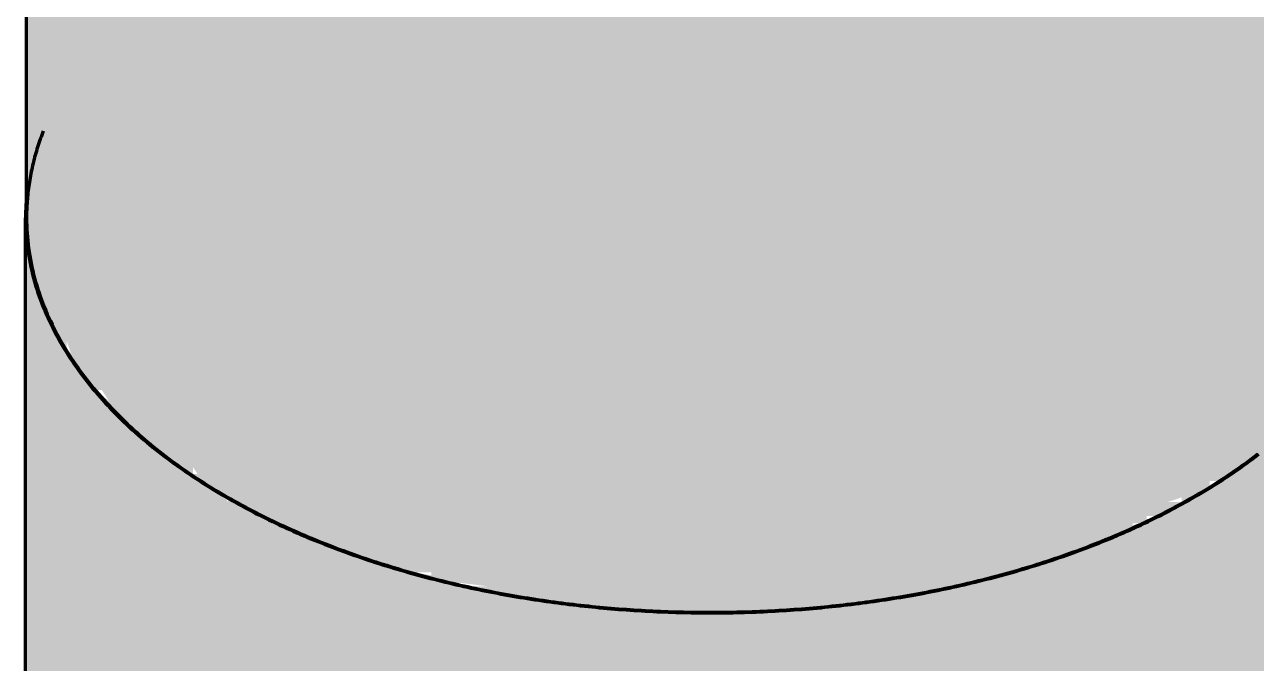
# Model space of a CAD drawing. Header units: millimetres. Extents: x 0 to 420, y 0 to 297.
# Drawn here: x 220.42 to 237.98, y 203.07 to 212.18 of the extents above; entities that cross this region are included whole.
import ezdxf

# ---------------------------------------------------------------- set-up
doc = ezdxf.new("R2010")
doc.units = ezdxf.units.MM
doc.layers.add('01-VISIBLE', color=7, linetype='CONTINUOUS', lineweight=70)
doc.layers.add('13-GRAFICA', color=30, linetype='CONTINUOUS', lineweight=18)

msp = doc.modelspace()

# ---------------------------------------------------------------- hatches: boundary and pattern name
at = {"layer": '13-GRAFICA', "true_color": 0xb21820}
h = msp.add_hatch(color=7, dxfattribs=at)
h.dxf.hatch_style = 1
h.paths.add_polyline_path([(220.5185, 191.6682), (220.4185, 191.6682), (220.4185, 198.3682), (220.5185, 198.3682), (220.5185, 197.5682), (220.6185, 197.5682), (220.6185, 208.6682), (220.5185, 208.6682), (220.5185, 209.0682), (220.4185, 209.0682), (220.4185, 225.3682), (220.5185, 225.3682), (220.6185, 224.3682), (220.7185, 224.3682), (220.7185, 224.1682), (220.7185, 208.1682), (220.7185, 199.3682), (220.7185, 191.9682), (220.6185, 191.9682)])
h = msp.add_hatch(color=7, dxfattribs=at)
h.dxf.hatch_style = 1
h.paths.add_polyline_path([(220.8185, 224.1682), (220.8185, 223.9682), (220.9185, 223.9682), (220.9185, 223.7682), (221.0185, 223.7682), (221.2185, 223.1682), (221.2185, 207.3682), (221.1185, 207.3682), (221.0185, 207.6682), (220.9185, 207.6682), (220.8185, 208.1682), (220.7185, 208.1682), (220.7185, 224.1682)])
h = msp.add_hatch(color=7, dxfattribs=at)
h.dxf.hatch_style = 1
h.paths.add_polyline_path([(221.4185, 223.0682), (221.4185, 222.8682), (221.4185, 206.9682), (221.4185, 198.2682), (221.4185, 186.7682), (221.2185, 186.7682), (221.2185, 186.8682), (221.2185, 198.6682), (221.2185, 207.3682), (221.2185, 223.1682)])
h = msp.add_hatch(color=7, dxfattribs=at)
h.dxf.hatch_style = 1
h.paths.add_polyline_path([(221.5185, 222.8682), (222.6185, 221.6682), (223.0185, 221.5682), (223.1185, 221.3682), (223.7185, 221.1682), (223.8185, 220.9682), (224.0185, 220.9682), (224.0185, 220.8682), (224.2185, 220.8682), (224.2185, 220.7682), (224.4185, 220.7682), (224.4185, 220.6682), (224.7185, 220.6682), (224.7185, 220.5682), (224.9185, 220.5682), (224.9185, 220.4682), (225.2185, 220.4682), (225.2185, 220.3682), (225.5185, 220.3682), (225.5185, 220.2682), (225.8185, 220.2682), (225.8185, 220.1682), (226.1185, 220.1682), (226.1185, 220.0682), (227.0185, 219.9682), (227.0185, 219.8682), (227.6185, 219.8682), (227.6185, 219.7682), (228.1185, 219.7682), (228.1185, 219.6682), (228.3185, 219.6682), (228.3185, 203.9816), (227.0185, 204.0682), (227.0185, 204.1682), (226.2185, 204.2682), (226.2185, 204.3682), (225.9185, 204.3682), (225.9185, 204.4682), (225.1185, 204.5682), (225.1185, 204.6682), (224.9185, 204.6682), (224.9185, 204.7682), (224.7185, 204.7682), (224.7185, 204.8682), (224.4185, 204.8682), (224.4185, 204.9682), (224.2185, 204.9682), (224.2185, 205.0682), (224.0185, 205.0682), (224.0185, 205.1682), (223.8185, 205.1682), (223.8185, 205.2682), (223.6185, 205.2682), (223.6185, 205.3682), (223.3185, 205.3682), (223.3185, 205.4682), (223.0185, 205.5682), (222.8185, 205.8682), (222.6185, 205.8682), (222.4185, 206.1682), (222.2185, 206.1682), (222.0185, 206.4682), (221.8185, 206.4682), (221.8185, 206.6682), (221.7185, 206.6682), (221.5185, 206.9682), (221.4185, 206.9682), (221.4185, 222.8682)])
h = msp.add_hatch(color=7, dxfattribs=at)
h.dxf.hatch_style = 1
h.paths.add_polyline_path([(232.1185, 219.6682), (232.1185, 219.7682), (233.0185, 219.7682), (233.0185, 219.8682), (234.2185, 220.0682), (234.2185, 220.1682), (234.5185, 220.1682), (234.5185, 220.2682), (234.9185, 220.2682), (234.9185, 220.3682), (235.2185, 220.3682), (235.2185, 220.4682), (235.4185, 220.4682), (235.4185, 220.5682), (235.7185, 220.5682), (235.7185, 220.6682), (235.9185, 220.6682), (235.9185, 220.7682), (236.1185, 220.7682), (236.1185, 220.8682), (236.6185, 220.9682), (236.6185, 221.0682), (236.9185, 221.1682), (236.9185, 215.6682), (236.8185, 215.6682), (236.8185, 215.4682), (236.6185, 215.3682), (236.6185, 215.1682), (236.4185, 215.0682), (236.4185, 212.4682), (236.7185, 212.4682), (236.7185, 212.5682), (236.9185, 212.5682), (237.0185, 212.7682), (237.4185, 212.8682), (237.5185, 213.0682), (237.9185, 213.1682), (237.9185, 215.3682), (238.2185, 215.5682), (238.2185, 222.1682), (238.6185, 222.4682), (238.6185, 222.6682), (238.9185, 222.8682), (238.9185, 206.8682), (238.8185, 206.8682), (238.5185, 206.4682), (238.3185, 206.4682), (237.8185, 205.8682), (237.6185, 205.8682), (237.5185, 205.6682), (237.3185, 205.6682), (237.3185, 205.5682), (236.7185, 205.3682), (236.6185, 205.1682), (236.4185, 205.1682), (236.4185, 205.0682), (236.2185, 205.0682), (236.2185, 204.9682), (236.0185, 204.9682), (236.0185, 204.8682), (235.7185, 204.8682), (235.7185, 204.7682), (235.4185, 204.7682), (235.4185, 204.6682), (235.1185, 204.6682), (235.1185, 204.5682), (234.8185, 204.5682), (234.8185, 204.4682), (234.5185, 204.4682), (234.5185, 204.3682), (234.2185, 204.3682), (234.2185, 204.2682), (233.9185, 204.2682), (233.9185, 204.1682), (232.6185, 204.0682), (232.6185, 203.9682), (232.0185, 203.9682), (232.0185, 203.8682), (231.2185, 203.8682), (231.2185, 219.6322)])
h = msp.add_hatch(color=7, dxfattribs=at)
h.dxf.hatch_style = 1
h.paths.add_polyline_path([(229.6185, 219.6682), (229.6185, 219.5682), (231.2185, 219.6322), (231.2185, 203.8682), (229.6185, 203.8682), (229.6185, 203.7682), (229.4185, 203.7682), (229.4185, 203.8682), (228.5185, 203.8682), (228.5185, 203.9682), (228.3185, 203.9816), (228.3185, 219.6682)])
at = {"layer": '13-GRAFICA', "true_color": 0xffffff}
h = msp.add_hatch(color=7, dxfattribs=at)
h.dxf.hatch_style = 1
h.paths.add_polyline_path([(220.5185, 209.0682), (220.5185, 208.6682), (220.6185, 208.6682), (220.6185, 199.9682), (220.5185, 199.9682), (220.5185, 200.2682), (220.4185, 200.2682), (220.4185, 209.0682)])
h = msp.add_hatch(color=7, dxfattribs=at)
h.dxf.hatch_style = 1
h.paths.add_polyline_path([(220.8185, 208.1682), (220.9185, 207.6682), (221.0185, 207.6682), (221.0185, 207.4682), (221.2185, 207.3682), (221.2185, 198.6682), (220.9185, 198.8682), (220.8185, 199.3682), (220.7185, 199.3682), (220.7185, 208.1682)])
h = msp.add_hatch(color=7, dxfattribs=at)
h.dxf.hatch_style = 1
h.paths.add_polyline_path([(226.4185, 195.4682), (226.4185, 195.5682), (226.1185, 195.5682), (226.1185, 195.6682), (225.7185, 195.6682), (225.7185, 195.7682), (225.0185, 195.8682), (225.0185, 195.9682), (224.8185, 195.9682), (224.8185, 196.0682), (224.6185, 196.0682), (224.6185, 196.1682), (224.3185, 196.1682), (224.3185, 196.2682), (224.1185, 196.2682), (224.1185, 196.3682), (223.9185, 196.3682), (223.9185, 196.4682), (223.7185, 196.4682), (223.7185, 196.5682), (223.1185, 196.7682), (223.1185, 196.8682), (222.8185, 196.9682), (222.6185, 197.2682), (222.4185, 197.2682), (222.2185, 197.5682), (222.0185, 197.5682), (222.0185, 197.6682), (221.6185, 197.9682), (221.6185, 198.1682), (221.4185, 198.2682), (221.4185, 206.9682), (221.8185, 206.6682), (221.8185, 206.4682), (222.0185, 206.4682), (222.2185, 206.1682), (222.4185, 206.1682), (222.6185, 205.8682), (222.8185, 205.8682), (222.8185, 205.7682), (222.9185, 205.7682), (223.0185, 205.5682), (223.2185, 205.5682), (223.3185, 205.3682), (223.6185, 205.3682), (223.6185, 205.2682), (223.8185, 205.2682), (223.8185, 205.1682), (224.0185, 205.1682), (224.0185, 205.0682), (224.2185, 205.0682), (224.2185, 204.9682), (224.4185, 204.9682), (224.4185, 204.8682), (224.7185, 204.8682), (224.7185, 204.7682), (224.9185, 204.7682), (224.9185, 204.6682), (225.1185, 204.6682), (225.1185, 204.5682), (225.9185, 204.4682), (225.9185, 204.3682), (226.6185, 204.2682), (226.6185, 204.1682), (227.0185, 204.1682), (227.0185, 204.0682), (228.5185, 203.9682), (228.5185, 203.8682), (229.4185, 203.8682), (229.4185, 203.7682), (229.6185, 203.7682), (229.6185, 203.8682), (232.0185, 203.8682), (232.0185, 203.9682), (232.6185, 203.9682), (232.6185, 204.0682), (233.9185, 204.1682), (233.9185, 204.2682), (234.2185, 204.2682), (234.2185, 204.3682), (234.5185, 204.3682), (234.5185, 204.4682), (234.8185, 204.4682), (234.8185, 204.5682), (235.1185, 204.5682), (235.1185, 204.6682), (235.4185, 204.6682), (235.4185, 204.7682), (235.7185, 204.7682), (235.7185, 204.8682), (236.0185, 204.8682), (236.0185, 204.9682), (236.6185, 205.1682), (236.7185, 205.3682), (236.9185, 205.3682), (236.9185, 205.4682), (237.5185, 205.6682), (237.6185, 205.8682), (237.8185, 205.8682), (238.3185, 206.4682), (238.5185, 206.4682), (238.5185, 206.5682), (238.9185, 206.8682), (238.9185, 198.0682), (238.8185, 198.0682), (238.8185, 197.9682), (238.6185, 197.9682), (238.6185, 197.8682), (238.5185, 197.8682), (238.1185, 197.3682), (237.9185, 197.3682), (237.6185, 196.9682), (237.4185, 196.9682), (237.4185, 196.8682), (237.2185, 196.8682), (237.2185, 196.7682), (236.6185, 196.5682), (236.5185, 196.3682), (236.3185, 196.3682), (236.3185, 196.2682), (236.1185, 196.2682), (236.1185, 196.1682), (235.9185, 196.1682), (235.9185, 196.0682), (235.6185, 196.0682), (235.6185, 195.9682), (234.7185, 195.7682), (234.7185, 195.6682), (234.0185, 195.5682), (234.0185, 195.4682), (232.9185, 195.3682), (232.9185, 195.2682), (232.3185, 195.2682), (232.3185, 195.1682), (231.6185, 195.1682), (231.6185, 195.0682), (229.0185, 195.0682), (229.0185, 195.1682), (227.2185, 195.2682), (227.2185, 195.3682), (226.8185, 195.3682), (226.8185, 195.4682)])

# ---------------------------------------------------------------- linework, layer by layer
at = {"layer": '01-VISIBLE'}
for p, q in [((220.4462, 209.4258), (220.4462, 225.0614)), ((220.4312, 200.6886), (220.4312, 209.4258))]:
    msp.add_line(p, q, dxfattribs=at)
for points in [[(220.6837, 210.6607), (220.6729, 210.6326), (220.6623, 210.6044), (220.652, 210.5761), (220.6418, 210.5478), (220.6319, 210.5193), (220.6223, 210.4908), (220.6129, 210.4622), (220.6037, 210.4335), (220.5948, 210.4047), (220.5861, 210.3759), (220.5777, 210.347), (220.5695, 210.318), (220.5615, 210.289), (220.5538, 210.2599), (220.5464, 210.2307), (220.5392, 210.2014), (220.5323, 210.1721), (220.5256, 210.1428), (220.5192, 210.1133), (220.5131, 210.0838), (220.5072, 210.0543), (220.5016, 210.0247), (220.4962, 209.9951), (220.4911, 209.9654), (220.4863, 209.9357), (220.4817, 209.9059), (220.4775, 209.8761), (220.4734, 209.8463), (220.4697, 209.8164), (220.4662, 209.7865), (220.4631, 209.7565), (220.4601, 209.7265), (220.4575, 209.6965), (220.4551, 209.6665), (220.453, 209.6365), (220.4512, 209.6064), (220.4497, 209.5763), (220.4484, 209.5462), (220.4475, 209.5162), (220.4468, 209.486), (220.4464, 209.4559), (220.4462, 209.4258)], [(220.4462, 209.7382), (220.4434, 209.707), (220.4408, 209.6759), (220.4386, 209.6446), (220.4366, 209.6134), (220.435, 209.5822), (220.4336, 209.5509), (220.4326, 209.5197), (220.4318, 209.4884), (220.4314, 209.4571), (220.4312, 209.4258)], [(220.4312, 209.4258), (220.4317, 209.3713), (220.433, 209.3169), (220.4353, 209.2624), (220.4385, 209.208), (220.4426, 209.1537), (220.4476, 209.0994), (220.4535, 209.0452), (220.4603, 208.9912), (220.468, 208.9372), (220.4765, 208.8834), (220.4859, 208.8298), (220.4962, 208.7762), (220.5074, 208.7229), (220.5194, 208.6698), (220.5323, 208.6168), (220.546, 208.5641), (220.5605, 208.5115), (220.5758, 208.4592), (220.5919, 208.4072), (220.6088, 208.3554), (220.6265, 208.3039), (220.645, 208.2526), (220.6642, 208.2016), (220.6842, 208.1509), (220.7049, 208.1005), (220.7263, 208.0504), (220.7484, 208.0006), (220.7712, 207.9511), (220.7947, 207.9019), (220.8189, 207.8531), (220.8437, 207.8046), (220.8691, 207.7564), (220.8952, 207.7086), (220.9219, 207.6611), (220.9493, 207.6139), (220.9772, 207.5671), (221.0057, 207.5207), (221.0347, 207.4746), (221.0643, 207.4288), (221.0945, 207.3835), (221.1252, 207.3384), (221.1564, 207.2938), (221.1881, 207.2495), (221.2204, 207.2055), (221.2531, 207.1619), (221.2863, 207.1187), (221.3199, 207.0759), (221.354, 207.0334), (221.3886, 206.9913), (221.4236, 206.9495), (221.459, 206.9081), (221.4949, 206.8671), (221.5311, 206.8264), (221.5678, 206.786), (221.6048, 206.7461), (221.6422, 206.7065), (221.68, 206.6672), (221.7182, 206.6283), (221.7567, 206.5898), (221.7955, 206.5516), (221.8347, 206.5137), (221.8743, 206.4762), (221.9141, 206.4391), (221.9543, 206.4022), (221.9948, 206.3658), (222.0356, 206.3296), (222.0767, 206.2938), (222.118, 206.2584), (222.1597, 206.2232), (222.2016, 206.1884), (222.2438, 206.154), (222.2863, 206.1198), (222.329, 206.086), (222.372, 206.0525), (222.4152, 206.0194), (222.4587, 205.9865), (222.5024, 205.954), (222.5464, 205.9218), (222.5906, 205.8899), (222.6349, 205.8583), (222.6796, 205.827), (222.7244, 205.796), (222.7694, 205.7653), (222.8147, 205.7349), (222.8601, 205.7049), (222.9057, 205.6751), (222.9516, 205.6456), (222.9976, 205.6164), (223.0438, 205.5875), (223.0901, 205.5589), (223.1367, 205.5306), (223.1834, 205.5026), (223.2303, 205.4748), (223.2774, 205.4473), (223.3246, 205.4201), (223.372, 205.3932), (223.4195, 205.3666), (223.4672, 205.3402), (223.5151, 205.3142), (223.563, 205.2883), (223.6112, 205.2628), (223.6594, 205.2375), (223.7079, 205.2125), (223.7564, 205.1877), (223.8051, 205.1632), (223.8539, 205.139), (223.9028, 205.115), (223.9519, 205.0913), (224.0011, 205.0679), (224.0504, 205.0447), (224.0998, 205.0217), (224.1493, 204.999), (224.199, 204.9765), (224.2487, 204.9543), (224.2986, 204.9324), (224.3486, 204.9106), (224.3987, 204.8892), (224.4488, 204.8679), (224.4991, 204.8469), (224.5495, 204.8262), (224.6, 204.8057), (224.6506, 204.7854), (224.7012, 204.7653), (224.752, 204.7455), (224.8028, 204.7259), (224.8538, 204.7066), (224.9048, 204.6875), (224.9559, 204.6686), (225.0071, 204.6499), (225.0584, 204.6315), (225.1097, 204.6132), (225.1612, 204.5952), (225.2127, 204.5775), (225.2643, 204.5599), (225.3159, 204.5426), (225.3677, 204.5255), (225.4195, 204.5086), (225.4713, 204.4919), (225.5233, 204.4754), (225.5753, 204.4592), (225.6274, 204.4431), (225.6795, 204.4273), (225.7317, 204.4117), (225.784, 204.3963), (225.8363, 204.3811), (225.8887, 204.3661), (225.9412, 204.3514), (225.9937, 204.3368), (226.0462, 204.3225), (226.0989, 204.3083), (226.1515, 204.2944), (226.2043, 204.2806), (226.2571, 204.2671), (226.3099, 204.2537), (226.3628, 204.2406), (226.4157, 204.2276), (226.4687, 204.2149), (226.5217, 204.2024), (226.5748, 204.19), (226.6279, 204.1779), (226.6811, 204.1659), (226.7343, 204.1542), (226.7875, 204.1426), (226.8408, 204.1313), (226.8942, 204.1201), (226.9475, 204.1091), (227.001, 204.0984), (227.0544, 204.0878), (227.1079, 204.0774), (227.1614, 204.0672), (227.215, 204.0572), (227.2686, 204.0473), (227.3222, 204.0377), (227.3759, 204.0283), (227.4296, 204.019), (227.4833, 204.0099), (227.5371, 204.0011), (227.5909, 203.9924), (227.6447, 203.9839), (227.6985, 203.9755), (227.7524, 203.9674), (227.8063, 203.9594), (227.8603, 203.9517), (227.9142, 203.9441), (227.9682, 203.9367), (228.0222, 203.9295), (228.0763, 203.9225), (228.1303, 203.9156), (228.1844, 203.9089), (228.2385, 203.9025), (228.2926, 203.8962), (228.3468, 203.89), (228.4009, 203.8841), (228.4551, 203.8783), (228.5093, 203.8728), (228.5636, 203.8674), (228.6178, 203.8621), (228.6721, 203.8571), (228.7263, 203.8522), (228.7806, 203.8475), (228.8349, 203.843), (228.8892, 203.8387), (228.9436, 203.8346), (228.9979, 203.8306), (229.0523, 203.8268), (229.1066, 203.8232), (229.161, 203.8198), (229.2154, 203.8165), (229.2698, 203.8134), (229.3242, 203.8105), (229.3787, 203.8078), (229.4331, 203.8052), (229.4875, 203.8029), (229.542, 203.8007), (229.5964, 203.7986), (229.6509, 203.7968), (229.7054, 203.7951), (229.7598, 203.7936), (229.8143, 203.7923), (229.8688, 203.7912), (229.9233, 203.7902), (229.9778, 203.7894), (230.0322, 203.7888), (230.0867, 203.7883), (230.1412, 203.7881), (230.1957, 203.788), (230.2502, 203.7881), (230.3047, 203.7883), (230.3592, 203.7888), (230.4137, 203.7894), (230.4682, 203.7902), (230.5226, 203.7911), (230.5771, 203.7923), (230.6316, 203.7936), (230.6861, 203.7951), (230.7405, 203.7968), (230.795, 203.7986), (230.8494, 203.8006), (230.9039, 203.8028), (230.9583, 203.8052), (231.0128, 203.8077), (231.0672, 203.8105), (231.1216, 203.8134), (231.176, 203.8164), (231.2304, 203.8197), (231.2848, 203.8231), (231.3391, 203.8267), (231.3935, 203.8305), (231.4479, 203.8345), (231.5022, 203.8386), (231.5565, 203.843), (231.6108, 203.8475), (231.6651, 203.8521), (231.7194, 203.857), (231.7736, 203.862), (231.8279, 203.8673), (231.8821, 203.8726), (231.9363, 203.8782), (231.9905, 203.884), (232.0447, 203.8899), (232.0988, 203.896), (232.1529, 203.9023), (232.207, 203.9088), (232.2611, 203.9155), (232.3152, 203.9223), (232.3692, 203.9294), (232.4232, 203.9366), (232.4772, 203.944), (232.5312, 203.9515), (232.5851, 203.9593), (232.639, 203.9672), (232.6929, 203.9754), (232.7467, 203.9837), (232.8006, 203.9922), (232.8544, 204.0009), (232.9081, 204.0098), (232.9619, 204.0188), (233.0156, 204.0281), (233.0692, 204.0375), (233.1229, 204.0472), (233.1765, 204.057), (233.23, 204.067), (233.2835, 204.0772), (233.337, 204.0876), (233.3905, 204.0982), (233.4439, 204.1089), (233.4973, 204.1199), (233.5506, 204.1311), (233.6039, 204.1424), (233.6572, 204.154), (233.7104, 204.1657), (233.7635, 204.1777), (233.8167, 204.1898), (233.8697, 204.2021), (233.9228, 204.2147), (233.9757, 204.2274), (234.0287, 204.2403), (234.0816, 204.2535), (234.1344, 204.2668), (234.1872, 204.2804), (234.2399, 204.2941), (234.2926, 204.308), (234.3452, 204.3222), (234.3978, 204.3365), (234.4503, 204.3511), (234.5027, 204.3659), (234.5551, 204.3808), (234.6075, 204.396), (234.6597, 204.4114), (234.7119, 204.427), (234.7641, 204.4429), (234.8162, 204.4589), (234.8682, 204.4751), (234.9201, 204.4916), (234.972, 204.5083), (235.0238, 204.5252), (235.0755, 204.5423), (235.1272, 204.5596), (235.1788, 204.5771), (235.2303, 204.5949), (235.2817, 204.6129), (235.3331, 204.6311), (235.3844, 204.6495), (235.4356, 204.6682), (235.4867, 204.6871), (235.5377, 204.7062), (235.5886, 204.7256), (235.6395, 204.7452), (235.6903, 204.765), (235.7409, 204.785), (235.7915, 204.8053), (235.842, 204.8258), (235.8924, 204.8466), (235.9427, 204.8675), (235.9928, 204.8888), (236.0429, 204.9102), (236.0929, 204.932), (236.1428, 204.9539), (236.1925, 204.9761), (236.2422, 204.9986), (236.2917, 205.0213), (236.3412, 205.0442), (236.3905, 205.0674), (236.4396, 205.0909), (236.4887, 205.1146), (236.5376, 205.1386), (236.5864, 205.1628), (236.6351, 205.1873), (236.6837, 205.212), (236.7321, 205.237), (236.7804, 205.2623), (236.8285, 205.2879), (236.8765, 205.3137), (236.9243, 205.3398), (236.972, 205.3661), (237.0196, 205.3927), (237.0669, 205.4196), (237.1142, 205.4468), (237.1612, 205.4743), (237.2081, 205.502), (237.2549, 205.5301), (237.3014, 205.5584), (237.3478, 205.587), (237.394, 205.6159), (237.44, 205.6451), (237.4858, 205.6745), (237.5315, 205.7043), (237.5769, 205.7344), (237.6222, 205.7647), (237.6672, 205.7954), (237.712, 205.8264), (237.7567, 205.8577), (237.8011, 205.8893), (237.8452, 205.9212), (237.8892, 205.9534), (237.9329, 205.9859), (237.9764, 206.0188), (238.0196, 206.0519)], [(220.4462, 209.4258), (220.4467, 209.3714), (220.448, 209.317), (220.4503, 209.2627), (220.4535, 209.2083), (220.4576, 209.1541), (220.4626, 209.0999), (220.4685, 209.0458), (220.4752, 208.9918), (220.4829, 208.938), (220.4914, 208.8843), (220.5009, 208.8307), (220.5111, 208.7772), (220.5223, 208.724), (220.5343, 208.6709), (220.5471, 208.6181), (220.5608, 208.5654), (220.5753, 208.5129), (220.5906, 208.4607), (220.6067, 208.4088), (220.6236, 208.357), (220.6412, 208.3056), (220.6597, 208.2544), (220.6789, 208.2035), (220.6988, 208.1529), (220.7194, 208.1025), (220.7408, 208.0525), (220.7629, 208.0028), (220.7857, 207.9534), (220.8091, 207.9043), (220.8333, 207.8555), (220.858, 207.8071), (220.8835, 207.759), (220.9095, 207.7112), (220.9362, 207.6638), (220.9635, 207.6167), (220.9913, 207.57), (221.0198, 207.5236), (221.0488, 207.4776), (221.0784, 207.4319), (221.1085, 207.3866), (221.1391, 207.3416), (221.1703, 207.297), (221.202, 207.2528), (221.2341, 207.2089), (221.2668, 207.1654), (221.2999, 207.1223), (221.3336, 207.0795), (221.3676, 207.0371), (221.4021, 206.995), (221.4371, 206.9533), (221.4724, 206.912), (221.5082, 206.871), (221.5444, 206.8304), (221.581, 206.7901), (221.618, 206.7502), (221.6554, 206.7106), (221.6931, 206.6715), (221.7312, 206.6326), (221.7697, 206.5941), (221.8085, 206.556), (221.8476, 206.5182), (221.8871, 206.4807), (221.9269, 206.4436), (221.967, 206.4069), (222.0074, 206.3705), (222.0481, 206.3344), (222.0891, 206.2986), (222.1304, 206.2632), (222.172, 206.2282), (222.2139, 206.1934), (222.256, 206.159), (222.2985, 206.1249), (222.3411, 206.0912), (222.384, 206.0577), (222.4272, 206.0246), (222.4706, 205.9918), (222.5143, 205.9593), (222.5581, 205.9271), (222.6022, 205.8953), (222.6466, 205.8637), (222.6911, 205.8325), (222.7359, 205.8016), (222.7808, 205.7709), (222.826, 205.7406), (222.8714, 205.7106), (222.9169, 205.6808), (222.9627, 205.6514), (223.0086, 205.6223), (223.0548, 205.5934), (223.1011, 205.5648), (223.1475, 205.5366), (223.1942, 205.5086), (223.241, 205.4809), (223.288, 205.4534), (223.3352, 205.4263), (223.3825, 205.3994), (223.4299, 205.3728), (223.4776, 205.3465), (223.5253, 205.3205), (223.5732, 205.2947), (223.6213, 205.2692), (223.6695, 205.2439), (223.7178, 205.219), (223.7663, 205.1942), (223.8149, 205.1698), (223.8636, 205.1456), (223.9125, 205.1217), (223.9615, 205.098), (224.0106, 205.0746), (224.0598, 205.0514), (224.1091, 205.0285), (224.1586, 205.0058), (224.2082, 204.9834), (224.2579, 204.9612), (224.3077, 204.9393), (224.3576, 204.9176), (224.4076, 204.8961), (224.4577, 204.8749), (224.5079, 204.854), (224.5582, 204.8333), (224.6086, 204.8128), (224.6591, 204.7925), (224.7097, 204.7725), (224.7603, 204.7527), (224.8111, 204.7332), (224.862, 204.7138), (224.9129, 204.6947), (224.964, 204.6759), (225.0151, 204.6572), (225.0663, 204.6388), (225.1175, 204.6206), (225.1689, 204.6027), (225.2203, 204.5849), (225.2718, 204.5674), (225.3234, 204.5501), (225.3751, 204.533), (225.4268, 204.5161), (225.4786, 204.4995), (225.5305, 204.483), (225.5824, 204.4668), (225.6344, 204.4508), (225.6865, 204.435), (225.7386, 204.4194), (225.7908, 204.404), (225.843, 204.3889), (225.8953, 204.3739), (225.9477, 204.3592), (226.0001, 204.3446), (226.0526, 204.3303), (226.1052, 204.3162), (226.1578, 204.3022), (226.2104, 204.2885), (226.2631, 204.275), (226.3159, 204.2617), (226.3687, 204.2485), (226.4215, 204.2356), (226.4744, 204.2229), (226.5274, 204.2104), (226.5803, 204.1981), (226.6334, 204.1859), (226.6865, 204.174), (226.7396, 204.1623), (226.7928, 204.1507), (226.846, 204.1394), (226.8992, 204.1283), (226.9525, 204.1173), (227.0059, 204.1065), (227.0592, 204.096), (227.1126, 204.0856), (227.1661, 204.0754), (227.2196, 204.0654), (227.2731, 204.0556), (227.3266, 204.046), (227.3802, 204.0365), (227.4338, 204.0273), (227.4875, 204.0183), (227.5412, 204.0094), (227.5949, 204.0007), (227.6486, 203.9922), (227.7024, 203.9839), (227.7562, 203.9758), (227.81, 203.9678), (227.8639, 203.9601), (227.9177, 203.9525), (227.9716, 203.9451), (228.0256, 203.9379), (228.0795, 203.9309), (228.1335, 203.9241), (228.1875, 203.9174), (228.2415, 203.9109), (228.2956, 203.9046), (228.3496, 203.8985), (228.4037, 203.8926), (228.4578, 203.8869), (228.5119, 203.8813), (228.5661, 203.8759), (228.6202, 203.8707), (228.6744, 203.8656), (228.7286, 203.8608), (228.7828, 203.8561), (228.837, 203.8516), (228.8912, 203.8473), (228.9455, 203.8432), (228.9998, 203.8392), (229.054, 203.8354), (229.1083, 203.8318), (229.1626, 203.8284), (229.2169, 203.8251), (229.2713, 203.822), (229.3256, 203.8191), (229.3799, 203.8164), (229.4343, 203.8139), (229.4886, 203.8115), (229.543, 203.8093), (229.5974, 203.8073), (229.6517, 203.8054), (229.7061, 203.8038), (229.7605, 203.8023), (229.8149, 203.801), (229.8693, 203.7998), (229.9237, 203.7989), (229.9781, 203.7981), (230.0325, 203.7974), (230.0869, 203.797), (230.1413, 203.7967), (230.1957, 203.7967), (230.2501, 203.7967), (230.3045, 203.797), (230.3589, 203.7974), (230.4133, 203.798), (230.4677, 203.7988), (230.5221, 203.7998), (230.5765, 203.8009), (230.6309, 203.8022), (230.6853, 203.8037), (230.7397, 203.8054), (230.7941, 203.8072), (230.8484, 203.8093), (230.9028, 203.8115), (230.9572, 203.8138), (231.0115, 203.8164), (231.0658, 203.8191), (231.1202, 203.822), (231.1745, 203.8251), (231.2288, 203.8283), (231.2831, 203.8317), (231.3374, 203.8353), (231.3917, 203.8391), (231.4459, 203.8431), (231.5002, 203.8472), (231.5544, 203.8515), (231.6086, 203.856), (231.6628, 203.8607), (231.717, 203.8656), (231.7712, 203.8706), (231.8254, 203.8758), (231.8795, 203.8812), (231.9336, 203.8867), (231.9877, 203.8925), (232.0418, 203.8984), (232.0959, 203.9045), (232.1499, 203.9108), (232.2039, 203.9173), (232.2579, 203.9239), (232.3119, 203.9308), (232.3659, 203.9378), (232.4198, 203.945), (232.4737, 203.9524), (232.5276, 203.9599), (232.5814, 203.9677), (232.6353, 203.9756), (232.6891, 203.9838), (232.7428, 203.9921), (232.7966, 204.0005), (232.8503, 204.0092), (232.904, 204.0181), (232.9576, 204.0271), (233.0112, 204.0364), (233.0648, 204.0458), (233.1184, 204.0554), (233.1719, 204.0652), (233.2254, 204.0752), (233.2788, 204.0854), (233.3322, 204.0958), (233.3856, 204.1063), (233.4389, 204.1171), (233.4922, 204.1281), (233.5455, 204.1392), (233.5987, 204.1505), (233.6518, 204.1621), (233.705, 204.1738), (233.7581, 204.1857), (233.8111, 204.1978), (233.8641, 204.2102), (233.917, 204.2227), (233.9699, 204.2354), (234.0228, 204.2483), (234.0756, 204.2614), (234.1283, 204.2747), (234.1811, 204.2883), (234.2337, 204.302), (234.2863, 204.3159), (234.3388, 204.33), (234.3913, 204.3444), (234.4438, 204.3589), (234.4961, 204.3736), (234.5484, 204.3886), (234.6007, 204.4038), (234.6529, 204.4191), (234.705, 204.4347), (234.7571, 204.4505), (234.8091, 204.4665), (234.861, 204.4827), (234.9129, 204.4992), (234.9647, 204.5158), (235.0164, 204.5327), (235.068, 204.5498), (235.1196, 204.5671), (235.1711, 204.5846), (235.2226, 204.6023), (235.2739, 204.6203), (235.3252, 204.6385), (235.3764, 204.6569), (235.4275, 204.6755), (235.4786, 204.6944), (235.5295, 204.7135), (235.5804, 204.7328), (235.6311, 204.7523), (235.6818, 204.7721), (235.7324, 204.7921), (235.7829, 204.8124), (235.8333, 204.8329), (235.8836, 204.8536), (235.9338, 204.8745), (235.9839, 204.8957), (236.0339, 204.9172), (236.0839, 204.9389), (236.1336, 204.9608), (236.1833, 204.983), (236.2329, 205.0054), (236.2824, 205.028), (236.3317, 205.051), (236.3809, 205.0741), (236.43, 205.0975), (236.479, 205.1212), (236.5279, 205.1451), (236.5766, 205.1693), (236.6252, 205.1938), (236.6737, 205.2185), (236.722, 205.2435), (236.7702, 205.2687), (236.8183, 205.2942), (236.8662, 205.32), (236.914, 205.346), (236.9616, 205.3723), (237.0091, 205.3989), (237.0564, 205.4258), (237.1035, 205.4529), (237.1505, 205.4804), (237.1974, 205.5081), (237.244, 205.536), (237.2905, 205.5643), (237.3368, 205.5929), (237.3829, 205.6217), (237.4289, 205.6509), (237.4747, 205.6803), (237.5202, 205.71), (237.5656, 205.74), (237.6108, 205.7704), (237.6557, 205.801), (237.7005, 205.8319), (237.745, 205.8632), (237.7894, 205.8947), (237.8335, 205.9265), (237.8774, 205.9587), (237.921, 205.9912), (237.9644, 206.024), (238.0076, 206.0571)]]:
    msp.add_lwpolyline(points, dxfattribs=at)

doc.saveas('drawing.dxf')
